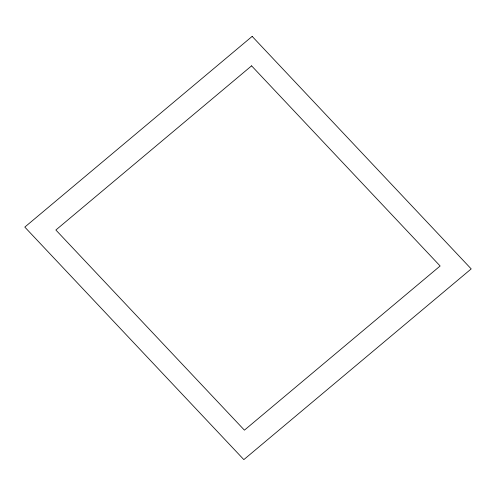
<?xml version="1.0" encoding="UTF-8"?>
<svg xmlns="http://www.w3.org/2000/svg" width="496" height="496" viewBox="0 0 496 496"><rect width="100%" height="100%" fill="white"/><g stroke="black" fill="none" stroke-linecap="round" stroke-linejoin="round"><path stroke-width="0.74" d="M252.166 36.388L24.8 227.094L243.834 459.612L471.2 268.906L252.166 36.388M251.584 65.844L55.868 230.008L244.416 430.156L440.132 265.992L251.584 65.844"/></g></svg>
